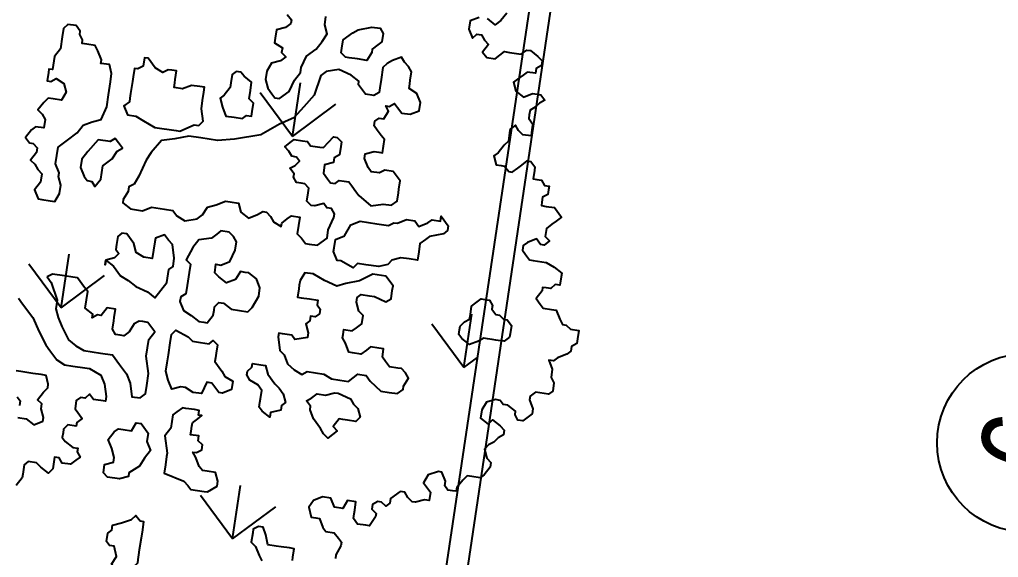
# Model space of a CAD drawing. Header units: millimetres. Extents: x 338 to 506, y 179 to 335.
# Drawn here: x 387.75 to 394.65, y 277.03 to 280.83 of the extents above; entities that cross this region are included whole.
import ezdxf
from ezdxf.enums import TextEntityAlignment as Align

# ---------------------------------------------------------------- set-up
doc = ezdxf.new("R2010")
doc.units = ezdxf.units.MM
doc.linetypes.add('DASHED2', pattern=[0.375, 0.25, -0.125])
for name, color, linetype in [('ANDEN', 251, 'Continuous'), ('ARBOL-TOP', 3, 'Continuous'), ('EJES_DE_COLUMNA', 255, 'DASHED2'), ('MUROS', 32, 'Continuous')]:
    doc.layers.add(name, color=color, linetype=linetype)
doc.styles.add('TECHNIC', font='txt')

# ---------------------------------------------------------------- blocks, each defined once
blk = doc.blocks.new('*X958')
at = {"color": 0}
for p, q in [((95.2602, 111.9594), (95.5296, 112.2288)), ((95.2602, 111.9594), (95.5296, 111.6899)), ((95.2602, 111.9594), (95.6412, 111.9594)), ((93.8233, 110.5225), (94.0927, 110.7919)), ((96.697, 110.5225), (96.9664, 110.7919)), ((93.8233, 110.5225), (94.0927, 110.2531)), ((93.8233, 110.5225), (94.2043, 110.5225)), ((96.697, 110.5225), (96.9664, 110.2531)), ((96.697, 110.5225), (97.078, 110.5225)), ((95.2602, 109.0857), (95.5296, 109.3551)), ((95.2602, 109.0857), (95.3448, 109.0011)), ((95.2602, 109.0857), (95.6412, 109.0857))]:
    blk.add_line(p, q, dxfattribs=at)
blk = doc.blocks.new('ARBOLITO')
at = {"linetype": 'ByBlock'}
for points in [[(463.1876, 69.4789), (463.1793, 69.4644), (463.171, 69.4561), (463.1564, 69.4644)], [(463.1419, 69.4644), (463.1273, 69.4561), (463.1273, 69.4415), (463.1356, 69.427), (463.1419, 69.4353), (463.1502, 69.4353), (463.1564, 69.427), (463.1647, 69.4207), (463.1564, 69.4062), (463.1647, 69.3979), (463.1793, 69.3979), (463.1938, 69.4124), (463.2021, 69.4124), (463.2229, 69.4124), (463.2312, 69.4207), (463.2375, 69.4207), (463.252, 69.4124), (463.2603, 69.4062), (463.2603, 69.3979), (463.252, 69.3917), (463.252, 69.3833), (463.2375, 69.3833), (463.2312, 69.3771), (463.2229, 69.3688), (463.2167, 69.3626), (463.2229, 69.348), (463.2375, 69.3397), (463.252, 69.348), (463.2603, 69.348), (463.2665, 69.348), (463.2749, 69.3397), (463.2665, 69.3335), (463.2603, 69.3252), (463.252, 69.3189), (463.252, 69.3106), (463.252, 69.3044), (463.2603, 69.2961), (463.2603, 69.2898), (463.2603, 69.2815), (463.2603, 69.2753), (463.2458, 69.2753), (463.2375, 69.2815), (463.2312, 69.2898), (463.2229, 69.2815), (463.2229, 69.2753), (463.2229, 69.2607), (463.2167, 69.2524), (463.2084, 69.2379), (463.2021, 69.2317), (463.2084, 69.2171), (463.2167, 69.2171), (463.2229, 69.2171), (463.2312, 69.2088), (463.2375, 69.2088), (463.2458, 69.2171), (463.252, 69.2233), (463.2603, 69.2317), (463.2665, 69.2317), (463.2749, 69.2233), (463.2749, 69.2171), (463.2749, 69.2026), (463.2811, 69.2026), (463.2894, 69.2026), (463.2956, 69.1943), (463.3039, 69.1943), (463.3039, 69.188), (463.3039, 69.1797), (463.2956, 69.1735), (463.2956, 69.1652), (463.2956, 69.1589), (463.3039, 69.1589), (463.3185, 69.1589), (463.333, 69.1444), (463.3247, 69.1361), (463.3185, 69.1298), (463.3102, 69.1215), (463.3102, 69.107), (463.3185, 69.1008), (463.3102, 69.0924), (463.3039, 69.0924), (463.2956, 69.1008), (463.2811, 69.0924), (463.2749, 69.0862), (463.2749, 69.0779), (463.2811, 69.0717), (463.2894, 69.0633), (463.2956, 69.0633), (463.3185, 69.0633), (463.333, 69.0571), (463.3476, 69.0488), (463.3476, 69.0426), (463.3476, 69.028), (463.3393, 69.028), (463.333, 69.0197), (463.3247, 69.0197), (463.3185, 69.0197), (463.3185, 69.0135), (463.3102, 68.9989), (463.3185, 68.9906), (463.3247, 68.9844), (463.3393, 68.9844), (463.3476, 68.9844), (463.3559, 68.9698), (463.3621, 68.9615), (463.3684, 68.9615), (463.3767, 68.9553), (463.3912, 68.9553), (463.3912, 68.9408), (463.3912, 68.9324), (463.3829, 68.9262), (463.3829, 68.9179), (463.3767, 68.9117), (463.3621, 68.9034), (463.3559, 68.8971), (463.3476, 68.8971), (463.3559, 68.8826), (463.3559, 68.868), (463.3621, 68.8597), (463.3621, 68.8452), (463.3559, 68.8389), (463.333, 68.8389), (463.3247, 68.8306), (463.3247, 68.8244), (463.333, 68.8098), (463.333, 68.8015), (463.3185, 68.787), (463.3102, 68.787), (463.3039, 68.7953), (463.3039, 68.8015), (463.2894, 68.8098), (463.2811, 68.8098), (463.2749, 68.8161), (463.2665, 68.8161), (463.252, 68.8098), (463.2458, 68.7953), (463.2458, 68.7808), (463.2603, 68.7724), (463.2665, 68.7808), (463.2811, 68.7724), (463.2894, 68.7662), (463.2894, 68.7579), (463.2811, 68.7517), (463.2749, 68.7434), (463.2665, 68.7371), (463.2603, 68.7288), (463.2665, 68.7143), (463.2749, 68.708), (463.2749, 68.6997), (463.2665, 68.6852), (463.2603, 68.6789), (463.2458, 68.6789), (463.2375, 68.6789), (463.2312, 68.6706), (463.2229, 68.6561), (463.2229, 68.6498), (463.2167, 68.6498), (463.2084, 68.6498), (463.2021, 68.6561), (463.2021, 68.6644), (463.1938, 68.6789), (463.1876, 68.6789), (463.171, 68.6706), (463.1647, 68.6561), (463.1793, 68.6415), (463.1793, 68.627), (463.171, 68.627), (463.1564, 68.6208), (463.1502, 68.6208), (463.1419, 68.627), (463.1356, 68.6353), (463.1273, 68.6353), (463.1128, 68.6208), (463.1128, 68.6124), (463.1065, 68.6062), (463.0982, 68.6124), (463.092, 68.6124), (463.0837, 68.6062), (463.0837, 68.5979), (463.092, 68.5917), (463.092, 68.5854), (463.0837, 68.5688), (463.0775, 68.5688), (463.0629, 68.5688), (463.0546, 68.5771), (463.0546, 68.5854), (463.0546, 68.5917), (463.0546, 68.6062), (463.0401, 68.6062), (463.0338, 68.5917), (463.0193, 68.5917), (463.011, 68.6062), (462.9964, 68.6062), (462.9819, 68.5979), (462.9756, 68.5854), (462.9819, 68.5688), (462.9902, 68.5688), (462.9964, 68.5688), (463.0047, 68.5543), (463.011, 68.548), (463.0255, 68.548), (463.0338, 68.5397), (463.0401, 68.5335), (463.0401, 68.5273), (463.0338, 68.5106), (463.0338, 68.5044)], [(463.1876, 69.4789), (463.1793, 69.4644), (463.171, 69.4561), (463.1564, 69.4644)], [(463.1419, 69.4644), (463.1273, 69.4561), (463.1273, 69.4415), (463.1356, 69.427), (463.1419, 69.4353), (463.1502, 69.4353), (463.1564, 69.427), (463.1647, 69.4207), (463.1564, 69.4062), (463.1647, 69.3979), (463.1793, 69.3979), (463.1938, 69.4124), (463.2021, 69.4124), (463.2229, 69.4124), (463.2312, 69.4207), (463.2375, 69.4207), (463.252, 69.4124), (463.2603, 69.4062), (463.2603, 69.3979), (463.252, 69.3917), (463.252, 69.3833), (463.2375, 69.3833), (463.2312, 69.3771), (463.2229, 69.3688), (463.2167, 69.3626), (463.2229, 69.348), (463.2375, 69.3397), (463.252, 69.348), (463.2603, 69.348), (463.2665, 69.348), (463.2749, 69.3397), (463.2665, 69.3335), (463.2603, 69.3252), (463.252, 69.3189), (463.252, 69.3106), (463.252, 69.3044), (463.2603, 69.2961), (463.2603, 69.2898), (463.2603, 69.2815), (463.2603, 69.2753), (463.2458, 69.2753), (463.2375, 69.2815), (463.2312, 69.2898), (463.2229, 69.2815), (463.2229, 69.2753), (463.2229, 69.2607), (463.2167, 69.2524), (463.2084, 69.2379), (463.2021, 69.2317), (463.2084, 69.2171), (463.2167, 69.2171), (463.2229, 69.2171), (463.2312, 69.2088), (463.2375, 69.2088), (463.2458, 69.2171), (463.252, 69.2233), (463.2603, 69.2317), (463.2665, 69.2317), (463.2749, 69.2233), (463.2749, 69.2171), (463.2749, 69.2026), (463.2811, 69.2026), (463.2894, 69.2026), (463.2956, 69.1943), (463.3039, 69.1943), (463.3039, 69.188), (463.3039, 69.1797), (463.2956, 69.1735), (463.2956, 69.1652), (463.2956, 69.1589), (463.3039, 69.1589), (463.3185, 69.1589), (463.333, 69.1444), (463.3247, 69.1361), (463.3185, 69.1298), (463.3102, 69.1215), (463.3102, 69.107), (463.3185, 69.1008), (463.3102, 69.0924), (463.3039, 69.0924), (463.2956, 69.1008), (463.2811, 69.0924), (463.2749, 69.0862), (463.2749, 69.0779), (463.2811, 69.0717), (463.2894, 69.0633), (463.2956, 69.0633), (463.3185, 69.0633), (463.333, 69.0571), (463.3476, 69.0488), (463.3476, 69.0426), (463.3476, 69.028), (463.3393, 69.028), (463.333, 69.0197), (463.3247, 69.0197), (463.3185, 69.0197), (463.3185, 69.0135), (463.3102, 68.9989), (463.3185, 68.9906), (463.3247, 68.9844), (463.3393, 68.9844), (463.3476, 68.9844), (463.3559, 68.9698), (463.3621, 68.9615), (463.3684, 68.9615), (463.3767, 68.9553), (463.3912, 68.9553), (463.3912, 68.9408), (463.3912, 68.9324), (463.3829, 68.9262), (463.3829, 68.9179), (463.3767, 68.9117), (463.3621, 68.9034), (463.3559, 68.8971), (463.3476, 68.8971), (463.3559, 68.8826), (463.3559, 68.868), (463.3621, 68.8597), (463.3621, 68.8452), (463.3559, 68.8389), (463.333, 68.8389), (463.3247, 68.8306), (463.3247, 68.8244), (463.333, 68.8098), (463.333, 68.8015), (463.3185, 68.787), (463.3102, 68.787), (463.3039, 68.7953), (463.3039, 68.8015), (463.2894, 68.8098), (463.2811, 68.8098), (463.2749, 68.8161), (463.2665, 68.8161), (463.252, 68.8098), (463.2458, 68.7953), (463.2458, 68.7808), (463.2603, 68.7724), (463.2665, 68.7808), (463.2811, 68.7724), (463.2894, 68.7662), (463.2894, 68.7579), (463.2811, 68.7517), (463.2749, 68.7434), (463.2665, 68.7371), (463.2603, 68.7288), (463.2665, 68.7143), (463.2749, 68.708), (463.2749, 68.6997), (463.2665, 68.6852), (463.2603, 68.6789), (463.2458, 68.6789), (463.2375, 68.6789), (463.2312, 68.6706), (463.2229, 68.6561), (463.2229, 68.6498), (463.2167, 68.6498), (463.2084, 68.6498), (463.2021, 68.6561), (463.2021, 68.6644), (463.1938, 68.6789), (463.1876, 68.6789), (463.171, 68.6706), (463.1647, 68.6561), (463.1793, 68.6415), (463.1793, 68.627), (463.171, 68.627), (463.1564, 68.6208), (463.1502, 68.6208), (463.1419, 68.627), (463.1356, 68.6353), (463.1273, 68.6353), (463.1128, 68.6208), (463.1128, 68.6124), (463.1065, 68.6062), (463.0982, 68.6124), (463.092, 68.6124), (463.0837, 68.6062), (463.0837, 68.5979), (463.092, 68.5917), (463.092, 68.5854), (463.0837, 68.5688), (463.0775, 68.5688), (463.0629, 68.5688), (463.0546, 68.5771), (463.0546, 68.5854), (463.0546, 68.5917), (463.0546, 68.6062), (463.0401, 68.6062), (463.0338, 68.5917), (463.0193, 68.5917), (463.011, 68.6062), (462.9964, 68.6062), (462.9819, 68.5979), (462.9756, 68.5854), (462.9819, 68.5688), (462.9902, 68.5688), (462.9964, 68.5688), (463.0047, 68.5543), (463.011, 68.548), (463.0255, 68.548), (463.0338, 68.5397), (463.0401, 68.5335), (463.0401, 68.5273), (463.0338, 68.5106), (463.0338, 68.5044)], [(462.8219, 69.2753), (462.8364, 69.2898), (462.8427, 69.3106), (462.851, 69.3252), (462.851, 69.3335), (462.8572, 69.3543), (462.8717, 69.3688), (462.8801, 69.3833), (462.8863, 69.3979), (462.8801, 69.4124), (462.8801, 69.427)], [(462.8136, 69.4207), (462.8219, 69.4124), (462.8219, 69.4062), (462.8136, 69.3979), (462.799, 69.3917), (462.799, 69.3771), (462.799, 69.3688), (462.8136, 69.3626), (462.8136, 69.3543), (462.8219, 69.348), (462.8136, 69.3397), (462.799, 69.3335), (462.7928, 69.3189), (462.7928, 69.3044), (462.799, 69.2898), (462.8073, 69.2815), (462.8136, 69.2753), (462.8219, 69.2753), (462.8219, 69.2753)], [(462.8219, 69.2753), (462.8364, 69.2898), (462.8427, 69.3106), (462.851, 69.3252), (462.851, 69.3335), (462.8572, 69.3543), (462.8717, 69.3688), (462.8801, 69.3833), (462.8863, 69.3979), (462.8801, 69.4124), (462.8801, 69.427)], [(462.8136, 69.4207), (462.8219, 69.4124), (462.8219, 69.4062), (462.8136, 69.3979), (462.799, 69.3917), (462.799, 69.3771), (462.799, 69.3688), (462.8136, 69.3626), (462.8136, 69.3543), (462.8219, 69.348), (462.8136, 69.3397), (462.799, 69.3335), (462.7928, 69.3189), (462.7928, 69.3044), (462.799, 69.2898), (462.8073, 69.2815), (462.8136, 69.2753), (462.8219, 69.2753)], [(462.9445, 69.3626), (462.9299, 69.3626), (462.9237, 69.3626), (462.9154, 69.3688), (462.9154, 69.3771), (462.9154, 69.3917), (462.9299, 69.4062), (462.9382, 69.4124), (462.9611, 69.4207), (462.9756, 69.4207), (462.9819, 69.4124), (462.9819, 69.3979), (462.9756, 69.3917), (462.9673, 69.3833), (462.9673, 69.3771), (462.9611, 69.3626), (462.9445, 69.3626), (462.9445, 69.3626)], [(462.9445, 69.3626), (462.9299, 69.3626), (462.9237, 69.3626), (462.9154, 69.3688), (462.9154, 69.3771), (462.9154, 69.3917), (462.9299, 69.4062), (462.9382, 69.4124), (462.9611, 69.4207), (462.9756, 69.4207), (462.9819, 69.4124), (462.9819, 69.3979), (462.9756, 69.3917), (462.9673, 69.3833), (462.9673, 69.3771), (462.9611, 69.3626), (462.9445, 69.3626)], [(462.5808, 69.0571), (462.5954, 69.0488), (462.6162, 69.0488), (462.6307, 69.0571), (462.6536, 69.0571), (462.6681, 69.0571), (462.6764, 69.0488), (462.691, 69.0426), (462.7117, 69.0488), (462.7201, 69.0571), (462.7263, 69.0717), (462.7408, 69.0779), (462.7554, 69.0862), (462.7637, 69.0862), (462.7782, 69.0862), (462.7845, 69.0717), (462.799, 69.0633), (462.8136, 69.0717), (462.8219, 69.0779), (462.8281, 69.0779), (462.8364, 69.0717), (462.8427, 69.0633), (462.8572, 69.0571), (462.8572, 69.0633), (462.8655, 69.0717), (462.8717, 69.0779), (462.8863, 69.0779), (462.8863, 69.0633), (462.8863, 69.0488), (462.8946, 69.0426), (462.9029, 69.0343), (462.9091, 69.0343), (462.9237, 69.0343), (462.9382, 69.0488), (462.9382, 69.0633), (462.9445, 69.0862), (462.9445, 69.0924), (462.9382, 69.1008), (462.9299, 69.1008), (462.9237, 69.107), (462.9091, 69.1008), (462.9029, 69.1008), (462.8946, 69.107), (462.8946, 69.1215), (462.8946, 69.1298), (462.8863, 69.1361), (462.8801, 69.1361), (462.8717, 69.1361), (462.8655, 69.1444), (462.8655, 69.1506), (462.8572, 69.1589), (462.8655, 69.1652), (462.8717, 69.1735), (462.8655, 69.1797), (462.8572, 69.1797), (462.851, 69.188), (462.8427, 69.1943), (462.851, 69.2026), (462.8572, 69.2088), (462.8717, 69.2088), (462.8801, 69.2088), (462.8863, 69.2026), (462.9029, 69.2026), (462.9091, 69.2026), (462.9237, 69.2233), (462.9299, 69.2233), (462.9382, 69.2171), (462.9382, 69.2088), (462.9382, 69.1943), (462.9299, 69.188), (462.9299, 69.1797), (462.9154, 69.1735), (462.9154, 69.1589), (462.9237, 69.1506), (462.9299, 69.1444), (462.9382, 69.1444), (462.9445, 69.1506), (462.9528, 69.1506), (462.9611, 69.1506), (462.9673, 69.1444), (462.9756, 69.1361), (462.9819, 69.1298), (463.0047, 69.1153), (463.0255, 69.1215), (463.0401, 69.1215), (463.0484, 69.1298), (463.0484, 69.1444), (463.0484, 69.1506), (463.0484, 69.1652), (463.0401, 69.1735), (463.0338, 69.1797), (463.0193, 69.1797), (463.011, 69.1735), (462.9964, 69.1735), (462.9902, 69.1797), (462.9819, 69.1943), (462.9819, 69.2026), (462.9964, 69.2088), (463.0047, 69.2088), (463.011, 69.2088), (463.011, 69.2317), (463.0047, 69.2379), (462.9964, 69.2462), (462.9902, 69.2524), (462.9902, 69.2607), (462.9964, 69.267), (463.0047, 69.267), (463.011, 69.2815), (463.0047, 69.2898), (463.011, 69.2898), (463.0193, 69.2961), (463.0255, 69.2898), (463.0338, 69.2815), (463.0484, 69.2815), (463.0629, 69.2898), (463.0629, 69.3044), (463.0546, 69.3189), (463.0401, 69.3252), (463.0401, 69.3335), (463.0401, 69.3397), (463.0401, 69.3543), (463.0338, 69.3626), (463.0255, 69.3688), (463.0193, 69.3771), (463.0047, 69.3688), (462.9964, 69.3626), (462.9902, 69.3543), (462.9902, 69.3335), (462.9902, 69.3189), (462.9902, 69.3106), (462.9819, 69.3044), (462.9673, 69.3044), (462.9611, 69.3106), (462.9528, 69.3189), (462.9528, 69.3252), (462.9382, 69.3335), (462.9154, 69.3397), (462.8946, 69.3335), (462.8863, 69.3252), (462.8801, 69.2898), (462.8655, 69.267), (462.851, 69.2462), (462.8281, 69.2317), (462.799, 69.2088), (462.7554, 69.1943), (462.7263, 69.188), (462.6972, 69.188), (462.6764, 69.188), (462.6536, 69.1797), (462.6307, 69.1735), (462.6162, 69.1506), (462.6099, 69.1361), (462.6016, 69.107), (462.5954, 69.0924), (462.5871, 69.0862), (462.5871, 69.0779), (462.5808, 69.0633), (462.5808, 69.0571), (462.5808, 69.0571)], [(462.5808, 69.0571), (462.5954, 69.0488), (462.6162, 69.0488), (462.6307, 69.0571), (462.6536, 69.0571), (462.6681, 69.0571), (462.6764, 69.0488), (462.691, 69.0426), (462.7117, 69.0488), (462.7201, 69.0571), (462.7263, 69.0717), (462.7408, 69.0779), (462.7554, 69.0862), (462.7637, 69.0862), (462.7782, 69.0862), (462.7845, 69.0717), (462.799, 69.0633), (462.8136, 69.0717), (462.8219, 69.0779), (462.8281, 69.0779), (462.8364, 69.0717), (462.8427, 69.0633), (462.8572, 69.0571), (462.8572, 69.0633), (462.8655, 69.0717), (462.8717, 69.0779), (462.8863, 69.0779), (462.8863, 69.0633), (462.8863, 69.0488), (462.8946, 69.0426), (462.9029, 69.0343), (462.9091, 69.0343), (462.9237, 69.0343), (462.9382, 69.0488), (462.9382, 69.0633), (462.9445, 69.0862), (462.9445, 69.0924), (462.9382, 69.1008), (462.9299, 69.1008), (462.9237, 69.107), (462.9091, 69.1008), (462.9029, 69.1008), (462.8946, 69.107), (462.8946, 69.1215), (462.8946, 69.1298), (462.8863, 69.1361), (462.8801, 69.1361), (462.8717, 69.1361), (462.8655, 69.1444), (462.8655, 69.1506), (462.8572, 69.1589), (462.8655, 69.1652), (462.8717, 69.1735), (462.8655, 69.1797), (462.8572, 69.1797), (462.851, 69.188), (462.8427, 69.1943), (462.851, 69.2026), (462.8572, 69.2088), (462.8717, 69.2088), (462.8801, 69.2088), (462.8863, 69.2026), (462.9029, 69.2026), (462.9091, 69.2026), (462.9237, 69.2233), (462.9299, 69.2233), (462.9382, 69.2171), (462.9382, 69.2088), (462.9382, 69.1943), (462.9299, 69.188), (462.9299, 69.1797), (462.9154, 69.1735), (462.9154, 69.1589), (462.9237, 69.1506), (462.9299, 69.1444), (462.9382, 69.1444), (462.9445, 69.1506), (462.9528, 69.1506), (462.9611, 69.1506), (462.9673, 69.1444), (462.9756, 69.1361), (462.9819, 69.1298), (463.0047, 69.1153), (463.0255, 69.1215), (463.0401, 69.1215), (463.0484, 69.1298), (463.0484, 69.1444), (463.0484, 69.1506), (463.0484, 69.1652), (463.0401, 69.1735), (463.0338, 69.1797), (463.0193, 69.1797), (463.011, 69.1735), (462.9964, 69.1735), (462.9902, 69.1797), (462.9819, 69.1943), (462.9819, 69.2026), (462.9964, 69.2088), (463.0047, 69.2088), (463.011, 69.2088), (463.011, 69.2317), (463.0047, 69.2379), (462.9964, 69.2462), (462.9902, 69.2524), (462.9902, 69.2607), (462.9964, 69.267), (463.0047, 69.267), (463.011, 69.2815), (463.0047, 69.2898), (463.011, 69.2898), (463.0193, 69.2961), (463.0255, 69.2898), (463.0338, 69.2815), (463.0484, 69.2815), (463.0629, 69.2898), (463.0629, 69.3044), (463.0546, 69.3189), (463.0401, 69.3252), (463.0401, 69.3335), (463.0401, 69.3397), (463.0401, 69.3543), (463.0338, 69.3626), (463.0255, 69.3688), (463.0193, 69.3771), (463.0047, 69.3688), (462.9964, 69.3626), (462.9902, 69.3543), (462.9902, 69.3335), (462.9902, 69.3189), (462.9902, 69.3106), (462.9819, 69.3044), (462.9673, 69.3044), (462.9611, 69.3106), (462.9528, 69.3189), (462.9528, 69.3252), (462.9382, 69.3335), (462.9154, 69.3397), (462.8946, 69.3335), (462.8863, 69.3252), (462.8801, 69.2898), (462.8655, 69.267), (462.851, 69.2462), (462.8281, 69.2317), (462.799, 69.2088), (462.7554, 69.1943), (462.7263, 69.188), (462.6972, 69.188), (462.6764, 69.188), (462.6536, 69.1797), (462.6307, 69.1735), (462.6162, 69.1506), (462.6099, 69.1361), (462.6016, 69.107), (462.5954, 69.0924), (462.5871, 69.0862), (462.5871, 69.0779), (462.5808, 69.0633), (462.5808, 69.0571)], [(462.4645, 69.0924), (462.4562, 69.107), (462.4562, 69.1215), (462.4562, 69.1361), (462.4707, 69.1506), (462.4853, 69.1652), (462.4936, 69.1797), (462.5081, 69.188), (462.5227, 69.1943), (462.5289, 69.2171), (462.5289, 69.2379), (462.5289, 69.2607), (462.5289, 69.2753), (462.5227, 69.2898), (462.5081, 69.2898), (462.5081, 69.2961), (462.4998, 69.3106), (462.4936, 69.3189), (462.479, 69.3189), (462.4707, 69.3189), (462.4707, 69.3252), (462.4645, 69.3335), (462.4645, 69.3397), (462.4562, 69.348), (462.4416, 69.348), (462.4354, 69.3397), (462.4354, 69.3252), (462.4354, 69.3044), (462.4271, 69.2898), (462.4271, 69.267), (462.4208, 69.267), (462.4208, 69.2607), (462.4208, 69.2462), (462.4271, 69.2462), (462.4354, 69.2524), (462.4499, 69.2462), (462.4562, 69.2317), (462.4499, 69.2171), (462.4354, 69.2171), (462.4271, 69.2171), (462.4208, 69.2088), (462.4125, 69.1943), (462.4208, 69.188), (462.4271, 69.1797), (462.4271, 69.1652), (462.4125, 69.1652), (462.4063, 69.1589), (462.398, 69.1444), (462.4063, 69.1361), (462.4125, 69.1361), (462.4208, 69.1298), (462.4208, 69.1215), (462.4125, 69.107), (462.4208, 69.1008), (462.4271, 69.0924), (462.4354, 69.0862), (462.4354, 69.0717), (462.4271, 69.0571), (462.4354, 69.0426), (462.4416, 69.0426), (462.4562, 69.0426), (462.4645, 69.0426), (462.4707, 69.0571), (462.4707, 69.0717), (462.4645, 69.0862), (462.4645, 69.0924), (462.4645, 69.0924)], [(462.4645, 69.0924), (462.4562, 69.107), (462.4562, 69.1215), (462.4562, 69.1361), (462.4707, 69.1506), (462.4853, 69.1652), (462.4936, 69.1797), (462.5081, 69.188), (462.5227, 69.1943), (462.5289, 69.2171), (462.5289, 69.2379), (462.5289, 69.2607), (462.5289, 69.2753), (462.5227, 69.2898), (462.5081, 69.2898), (462.5081, 69.2961), (462.4998, 69.3106), (462.4936, 69.3189), (462.479, 69.3189), (462.4707, 69.3189), (462.4707, 69.3252), (462.4645, 69.3335), (462.4645, 69.3397), (462.4562, 69.348), (462.4416, 69.348), (462.4354, 69.3397), (462.4354, 69.3252), (462.4354, 69.3044), (462.4271, 69.2898), (462.4271, 69.267), (462.4208, 69.267), (462.4208, 69.2607), (462.4208, 69.2462), (462.4271, 69.2462), (462.4354, 69.2524), (462.4499, 69.2462), (462.4562, 69.2317), (462.4499, 69.2171), (462.4354, 69.2171), (462.4271, 69.2171), (462.4208, 69.2088), (462.4125, 69.1943), (462.4208, 69.188), (462.4271, 69.1797), (462.4271, 69.1652), (462.4125, 69.1652), (462.4063, 69.1589), (462.398, 69.1444), (462.4063, 69.1361), (462.4125, 69.1361), (462.4208, 69.1298), (462.4208, 69.1215), (462.4125, 69.107), (462.4208, 69.1008), (462.4271, 69.0924), (462.4354, 69.0862), (462.4354, 69.0717), (462.4271, 69.0571), (462.4354, 69.0426), (462.4416, 69.0426), (462.4562, 69.0426), (462.4645, 69.0426), (462.4707, 69.0571), (462.4707, 69.0717), (462.4645, 69.0862), (462.4645, 69.0924)], [(462.6972, 69.2171), (462.691, 69.2379), (462.691, 69.2524), (462.691, 69.267), (462.691, 69.2753), (462.6827, 69.2753), (462.6681, 69.2753), (462.6536, 69.267), (462.639, 69.267), (462.639, 69.2753), (462.639, 69.2815), (462.639, 69.2961), (462.6307, 69.2961), (462.6245, 69.2961), (462.6162, 69.2898), (462.6016, 69.2961), (462.5871, 69.3106), (462.5808, 69.3106), (462.5808, 69.2961), (462.5725, 69.2898), (462.5663, 69.2898), (462.5663, 69.2753), (462.5663, 69.267), (462.5663, 69.2462), (462.5663, 69.2379), (462.5663, 69.2317), (462.558, 69.2233), (462.5663, 69.2088), (462.5808, 69.2088), (462.5954, 69.2026), (462.6162, 69.1943), (462.6536, 69.1943), (462.6598, 69.1943), (462.6827, 69.2088), (462.691, 69.2088), (462.6972, 69.2171), (462.6972, 69.2171)], [(462.6972, 69.2171), (462.691, 69.2379), (462.691, 69.2524), (462.691, 69.267), (462.691, 69.2753), (462.6827, 69.2753), (462.6681, 69.2753), (462.6536, 69.267), (462.639, 69.267), (462.639, 69.2753), (462.639, 69.2815), (462.639, 69.2961), (462.6307, 69.2961), (462.6245, 69.2961), (462.6162, 69.2898), (462.6016, 69.2961), (462.5871, 69.3106), (462.5808, 69.3106), (462.5808, 69.2961), (462.5725, 69.2898), (462.5663, 69.2898), (462.5663, 69.2753), (462.5663, 69.267), (462.5663, 69.2462), (462.5663, 69.2379), (462.5663, 69.2317), (462.558, 69.2233), (462.5663, 69.2088), (462.5808, 69.2088), (462.5954, 69.2026), (462.6162, 69.1943), (462.6536, 69.1943), (462.6598, 69.1943), (462.6827, 69.2088), (462.691, 69.2088), (462.6972, 69.2171)], [(462.7782, 69.2462), (462.7782, 69.2607), (462.7699, 69.267), (462.7699, 69.2815), (462.7699, 69.2961), (462.7554, 69.3044), (462.7491, 69.3106), (462.7408, 69.3106), (462.7346, 69.3044), (462.7346, 69.2898), (462.7346, 69.2815), (462.7263, 69.267), (462.7201, 69.2607), (462.7263, 69.2462), (462.7346, 69.2317), (462.7491, 69.2317), (462.7637, 69.2317), (462.7699, 69.2379), (462.7782, 69.2379), (462.7782, 69.2462), (462.7782, 69.2462)], [(462.7782, 69.2462), (462.7782, 69.2607), (462.7699, 69.267), (462.7699, 69.2815), (462.7699, 69.2961), (462.7554, 69.3044), (462.7491, 69.3106), (462.7408, 69.3106), (462.7346, 69.3044), (462.7346, 69.2898), (462.7346, 69.2815), (462.7263, 69.267), (462.7201, 69.2607), (462.7263, 69.2462), (462.7346, 69.2317), (462.7491, 69.2317), (462.7637, 69.2317), (462.7699, 69.2379), (462.7782, 69.2379), (462.7782, 69.2462)], [(462.5289, 69.0779), (462.5372, 69.0924), (462.5372, 69.1153), (462.5517, 69.1298), (462.558, 69.1444), (462.5663, 69.1506), (462.558, 69.1589), (462.5517, 69.1652), (462.5434, 69.1589), (462.5227, 69.1589), (462.5081, 69.1361), (462.4998, 69.1215), (462.4998, 69.107), (462.5081, 69.0924), (462.5143, 69.0862), (462.5227, 69.0862), (462.5289, 69.0779), (462.5289, 69.0779)], [(462.5289, 69.0779), (462.5372, 69.0924), (462.5372, 69.1153), (462.5517, 69.1298), (462.558, 69.1444), (462.5663, 69.1506), (462.558, 69.1589), (462.5517, 69.1652), (462.5434, 69.1589), (462.5227, 69.1589), (462.5081, 69.1361), (462.4998, 69.1215), (462.4998, 69.107), (462.5081, 69.0924), (462.5143, 69.0862), (462.5227, 69.0862), (462.5289, 69.0779)], [(462.9611, 69.0135), (462.9528, 69.028), (462.9528, 69.0343), (462.9528, 69.0488), (462.9673, 69.0571), (462.9756, 69.0779), (462.9902, 69.0862), (463.0047, 69.0862), (463.0193, 69.0862), (463.0401, 69.0862), (463.0484, 69.0924), (463.0546, 69.0924), (463.0691, 69.1008), (463.0837, 69.1008), (463.092, 69.0924), (463.1065, 69.1008), (463.1128, 69.107), (463.1273, 69.107), (463.1273, 69.1153), (463.1419, 69.1008), (463.1419, 69.0924), (463.1356, 69.0862), (463.1128, 69.0779), (463.1065, 69.0717), (463.0982, 69.0633), (463.0982, 69.0488), (463.0982, 69.0343), (463.0837, 69.0343), (463.0691, 69.0343), (463.0546, 69.028), (463.0484, 69.0197), (463.0338, 69.0135), (463.011, 69.0135), (462.9964, 69.0135), (462.9902, 69.0052), (462.9673, 69.0135), (462.9611, 69.0135), (462.9611, 69.0135)], [(462.9611, 69.0135), (462.9528, 69.028), (462.9528, 69.0343), (462.9528, 69.0488), (462.9673, 69.0571), (462.9756, 69.0779), (462.9902, 69.0862), (463.0047, 69.0862), (463.0193, 69.0862), (463.0401, 69.0862), (463.0484, 69.0924), (463.0546, 69.0924), (463.0691, 69.1008), (463.0837, 69.1008), (463.092, 69.0924), (463.1065, 69.1008), (463.1128, 69.107), (463.1273, 69.107), (463.1273, 69.1153), (463.1419, 69.1008), (463.1419, 69.0924), (463.1356, 69.0862), (463.1128, 69.0779), (463.1065, 69.0717), (463.0982, 69.0633), (463.0982, 69.0488), (463.0982, 69.0343), (463.0837, 69.0343), (463.0691, 69.0343), (463.0546, 69.028), (463.0484, 69.0197), (463.0338, 69.0135), (463.011, 69.0135), (462.9964, 69.0135), (462.9902, 69.0052), (462.9673, 69.0135), (462.9611, 69.0135)], [(462.7034, 68.9034), (462.7117, 68.8888), (462.7263, 68.8826), (462.7408, 68.8743), (462.7491, 68.8743), (462.7554, 68.8743), (462.7637, 68.8888), (462.7637, 68.8971), (462.7637, 68.9034), (462.7699, 68.9117), (462.7782, 68.9117), (462.7928, 68.9034), (462.8073, 68.9034), (462.8219, 68.9034), (462.8281, 68.9117), (462.8364, 68.9324), (462.8364, 68.947), (462.8281, 68.9615), (462.8136, 68.9698), (462.8073, 68.9698), (462.799, 68.9698), (462.7928, 68.9553), (462.7782, 68.947), (462.7637, 68.9553), (462.7554, 68.9615), (462.7554, 68.9761), (462.7637, 68.9761), (462.7782, 68.9844), (462.7845, 69.0052), (462.7845, 69.0197), (462.7782, 69.028), (462.7699, 69.0343), (462.7554, 69.0343), (462.7491, 69.028), (462.7408, 69.0197), (462.7201, 69.0135), (462.7117, 68.9989), (462.7034, 68.9761), (462.7117, 68.9698), (462.7117, 68.9553), (462.7117, 68.9324), (462.7117, 68.9179), (462.7034, 68.9117), (462.7034, 68.9034), (462.7034, 68.9034)], [(462.7034, 68.9034), (462.7117, 68.8888), (462.7263, 68.8826), (462.7408, 68.8743), (462.7491, 68.8743), (462.7554, 68.8743), (462.7637, 68.8888), (462.7637, 68.8971), (462.7637, 68.9034), (462.7699, 68.9117), (462.7782, 68.9117), (462.7928, 68.9034), (462.8073, 68.9034), (462.8219, 68.9034), (462.8281, 68.9117), (462.8364, 68.9324), (462.8364, 68.947), (462.8281, 68.9615), (462.8136, 68.9698), (462.8073, 68.9698), (462.799, 68.9698), (462.7928, 68.9553), (462.7782, 68.947), (462.7637, 68.9553), (462.7554, 68.9615), (462.7554, 68.9761), (462.7637, 68.9761), (462.7782, 68.9844), (462.7845, 69.0052), (462.7845, 69.0197), (462.7782, 69.028), (462.7699, 69.0343), (462.7554, 69.0343), (462.7491, 69.028), (462.7408, 69.0197), (462.7201, 69.0135), (462.7117, 68.9989), (462.7034, 68.9761), (462.7117, 68.9698), (462.7117, 68.9553), (462.7117, 68.9324), (462.7117, 68.9179), (462.7034, 68.9117), (462.7034, 68.9034)], [(462.5663, 68.9553), (462.5808, 68.947), (462.5954, 68.9324), (462.6099, 68.9262), (462.6245, 68.9179), (462.6453, 68.9117), (462.6598, 68.9034), (462.6681, 68.9179), (462.6764, 68.9324), (462.6764, 68.9553), (462.6827, 68.9615), (462.6827, 68.9761), (462.6764, 68.9989), (462.6681, 69.0052), (462.6598, 69.0135), (462.6453, 69.0052), (462.6453, 68.9989), (462.6453, 68.9844), (462.6453, 68.9698), (462.6307, 68.9698), (462.6162, 68.9761), (462.6099, 68.9906), (462.5954, 69.0052), (462.5871, 69.0052), (462.5808, 68.9989), (462.5808, 68.9844), (462.5808, 68.9761), (462.5871, 68.9698), (462.5808, 68.9615), (462.5663, 68.9553), (462.5663, 68.947), (462.5663, 68.9553), (462.5663, 68.9553)], [(462.5663, 68.9553), (462.5808, 68.947), (462.5954, 68.9324), (462.6099, 68.9262), (462.6245, 68.9179), (462.6453, 68.9117), (462.6598, 68.9034), (462.6681, 68.9179), (462.6764, 68.9324), (462.6764, 68.9553), (462.6827, 68.9615), (462.6827, 68.9761), (462.6764, 68.9989), (462.6681, 69.0052), (462.6598, 69.0135), (462.6453, 69.0052), (462.6453, 68.9989), (462.6453, 68.9844), (462.6453, 68.9698), (462.6307, 68.9698), (462.6162, 68.9761), (462.6099, 68.9906), (462.5954, 69.0052), (462.5871, 69.0052), (462.5808, 68.9989), (462.5808, 68.9844), (462.5808, 68.9761), (462.5871, 68.9698), (462.5808, 68.9615), (462.5663, 68.9553), (462.5663, 68.947), (462.5663, 68.9553)], [(462.9091, 68.868), (462.9029, 68.8743), (462.8863, 68.8743), (462.8801, 68.8743), (462.8801, 68.868), (462.8863, 68.8452), (462.8946, 68.8389), (462.9029, 68.8244), (462.9154, 68.8161), (462.9299, 68.8098), (462.9382, 68.8161), (462.9528, 68.8161), (462.9673, 68.8161), (462.9819, 68.8098), (462.9964, 68.8098), (463.011, 68.8098), (463.0255, 68.8244), (463.0401, 68.8244), (463.0484, 68.8161), (463.0691, 68.8015), (463.0837, 68.8015), (463.0982, 68.8015), (463.1065, 68.8098), (463.1065, 68.8161), (463.1128, 68.8306), (463.1065, 68.8389), (463.0982, 68.8452), (463.092, 68.8452), (463.0775, 68.8452), (463.0691, 68.8535), (463.0629, 68.8597), (463.0629, 68.8743), (463.0546, 68.8743), (463.0401, 68.8743), (463.0338, 68.868), (463.0255, 68.8597), (463.011, 68.8597), (463.0047, 68.8597), (462.9964, 68.8743), (462.9902, 68.8826), (462.9902, 68.8888), (462.9902, 68.8971), (463.0047, 68.8971), (463.011, 68.9034), (463.0193, 68.9117), (463.0193, 68.9262), (463.011, 68.9324), (463.0047, 68.947), (463.0047, 68.9553), (463.011, 68.9615), (463.0255, 68.9615), (463.0338, 68.9615), (463.0546, 68.9553), (463.0629, 68.9615), (463.0629, 68.9761), (463.0629, 68.9844), (463.0484, 68.9989), (463.0255, 68.9989), (463.0047, 68.9844), (462.9819, 68.9761), (462.9673, 68.9698), (462.9445, 68.9761), (462.9237, 68.9844), (462.9091, 68.9844), (462.9029, 68.9698), (462.9029, 68.9615), (462.9029, 68.9553), (462.9029, 68.9408), (462.9091, 68.9408), (462.9237, 68.9408), (462.9382, 68.9408), (462.9382, 68.9324), (462.9445, 68.9262), (462.9445, 68.9179), (462.9382, 68.9117), (462.9299, 68.9117), (462.9299, 68.9034), (462.9237, 68.8971), (462.9299, 68.8826), (462.9299, 68.8743), (462.9091, 68.868), (462.9091, 68.868)], [(462.9091, 68.868), (462.9029, 68.8743), (462.8863, 68.8743), (462.8801, 68.8743), (462.8801, 68.868), (462.8863, 68.8452), (462.8946, 68.8389), (462.9029, 68.8244), (462.9154, 68.8161), (462.9299, 68.8098), (462.9382, 68.8161), (462.9528, 68.8161), (462.9673, 68.8161), (462.9819, 68.8098), (462.9964, 68.8098), (463.011, 68.8098), (463.0255, 68.8244), (463.0401, 68.8244), (463.0484, 68.8161), (463.0691, 68.8015), (463.0837, 68.8015), (463.0982, 68.8015), (463.1065, 68.8098), (463.1065, 68.8161), (463.1128, 68.8306), (463.1065, 68.8389), (463.0982, 68.8452), (463.092, 68.8452), (463.0775, 68.8452), (463.0691, 68.8535), (463.0629, 68.8597), (463.0629, 68.8743), (463.0546, 68.8743), (463.0401, 68.8743), (463.0338, 68.868), (463.0255, 68.8597), (463.011, 68.8597), (463.0047, 68.8597), (462.9964, 68.8743), (462.9902, 68.8826), (462.9902, 68.8888), (462.9902, 68.8971), (463.0047, 68.8971), (463.011, 68.9034), (463.0193, 68.9117), (463.0193, 68.9262), (463.011, 68.9324), (463.0047, 68.947), (463.0047, 68.9553), (463.011, 68.9615), (463.0255, 68.9615), (463.0338, 68.9615), (463.0546, 68.9553), (463.0629, 68.9615), (463.0629, 68.9761), (463.0629, 68.9844), (463.0484, 68.9989), (463.0255, 68.9989), (463.0047, 68.9844), (462.9819, 68.9761), (462.9673, 68.9698), (462.9445, 68.9761), (462.9237, 68.9844), (462.9091, 68.9844), (462.9029, 68.9698), (462.9029, 68.9615), (462.9029, 68.9553), (462.9029, 68.9408), (462.9091, 68.9408), (462.9237, 68.9408), (462.9382, 68.9408), (462.9382, 68.9324), (462.9445, 68.9262), (462.9445, 68.9179), (462.9382, 68.9117), (462.9299, 68.9117), (462.9299, 68.9034), (462.9237, 68.8971), (462.9299, 68.8826), (462.9299, 68.8743), (462.9091, 68.868)], [(463.2375, 68.9179), (463.2312, 68.9179), (463.2229, 68.9117), (463.2084, 68.9034), (463.1938, 68.9117), (463.1876, 68.9179), (463.1876, 68.9262), (463.1876, 68.9324), (463.1938, 68.9408), (463.2021, 68.947), (463.2021, 68.9553), (463.2021, 68.9698), (463.2084, 68.9761), (463.2167, 68.9844), (463.2229, 68.9844), (463.2312, 68.9844), (463.2375, 68.9761), (463.2375, 68.9698), (463.2458, 68.9615), (463.252, 68.9615), (463.2603, 68.9553), (463.2665, 68.9553), (463.2749, 68.947), (463.2749, 68.9324), (463.2749, 68.9262), (463.2665, 68.9179), (463.2603, 68.9179), (463.252, 68.9179), (463.2458, 68.9179), (463.2375, 68.9179), (463.2375, 68.9179)], [(463.2375, 68.9179), (463.2312, 68.9179), (463.2229, 68.9117), (463.2084, 68.9034), (463.1938, 68.9117), (463.1876, 68.9179), (463.1876, 68.9262), (463.1876, 68.9324), (463.1938, 68.9408), (463.2021, 68.947), (463.2021, 68.9553), (463.2021, 68.9698), (463.2084, 68.9761), (463.2167, 68.9844), (463.2229, 68.9844), (463.2312, 68.9844), (463.2375, 68.9761), (463.2375, 68.9698), (463.2458, 68.9615), (463.252, 68.9615), (463.2603, 68.9553), (463.2665, 68.9553), (463.2749, 68.947), (463.2749, 68.9324), (463.2749, 68.9262), (463.2665, 68.9179), (463.2603, 68.9179), (463.252, 68.9179), (463.2458, 68.9179), (463.2375, 68.9179)], [(462.4707, 68.9117), (462.479, 68.9034), (462.4936, 68.8743), (462.4936, 68.8597), (462.4998, 68.8452), (462.5081, 68.8306), (462.5227, 68.8098), (462.5372, 68.8015), (462.5517, 68.7953), (462.5808, 68.7953), (462.6016, 68.7953), (462.6162, 68.7808), (462.6307, 68.7662), (462.639, 68.7517), (462.6453, 68.7288), (462.6598, 68.7288), (462.6681, 68.7371), (462.6681, 68.7517), (462.6681, 68.7724), (462.6598, 68.8015), (462.6598, 68.8161), (462.6598, 68.8306), (462.6681, 68.8452), (462.6598, 68.8535), (462.6536, 68.8597), (462.6453, 68.8597), (462.639, 68.8597), (462.6307, 68.8535), (462.6245, 68.8389), (462.6162, 68.8306), (462.6099, 68.8306), (462.6016, 68.8306), (462.5954, 68.8389), (462.5954, 68.8535), (462.5954, 68.8597), (462.5954, 68.8743), (462.5808, 68.8743), (462.5725, 68.8597), (462.5663, 68.8597), (462.558, 68.8535), (462.558, 68.8597), (462.5434, 68.868), (462.5434, 68.8826), (462.5434, 68.8971), (462.5372, 68.9034), (462.5227, 68.9179), (462.5143, 68.9179), (462.4998, 68.9179), (462.479, 68.9179), (462.4707, 68.9117), (462.4707, 68.9117)], [(462.4707, 68.9117), (462.479, 68.9034), (462.4936, 68.8743), (462.4936, 68.8597), (462.4998, 68.8452), (462.5081, 68.8306), (462.5227, 68.8098), (462.5372, 68.8015), (462.5517, 68.7953), (462.5808, 68.7953), (462.6016, 68.7953), (462.6162, 68.7808), (462.6307, 68.7662), (462.639, 68.7517), (462.6453, 68.7288), (462.6598, 68.7288), (462.6681, 68.7371), (462.6681, 68.7517), (462.6681, 68.7724), (462.6598, 68.8015), (462.6598, 68.8161), (462.6598, 68.8306), (462.6681, 68.8452), (462.6598, 68.8535), (462.6536, 68.8597), (462.6453, 68.8597), (462.639, 68.8597), (462.6307, 68.8535), (462.6245, 68.8389), (462.6162, 68.8306), (462.6099, 68.8306), (462.6016, 68.8306), (462.5954, 68.8389), (462.5954, 68.8535), (462.5954, 68.8597), (462.5954, 68.8743), (462.5808, 68.8743), (462.5725, 68.8597), (462.5663, 68.8597), (462.558, 68.8535), (462.558, 68.8597), (462.5434, 68.868), (462.5434, 68.8826), (462.5434, 68.8971), (462.5372, 68.9034), (462.5227, 68.9179), (462.5143, 68.9179), (462.4998, 68.9179), (462.479, 68.9179), (462.4707, 68.9117)], [(462.4499, 68.6997), (462.4562, 68.6935), (462.4562, 68.6852)], [(462.4562, 68.6644), (462.4707, 68.6644), (462.4853, 68.6561), (462.4998, 68.6644), (462.4998, 68.6706), (462.4936, 68.6852), (462.4936, 68.6935), (462.4853, 68.6997), (462.4936, 68.7143), (462.4998, 68.7226), (462.4998, 68.7288), (462.4936, 68.7434), (462.4853, 68.7434), (462.4707, 68.7434), (462.4499, 68.7434), (462.4416, 68.7434)], [(462.4271, 68.868), (462.4354, 68.8597), (462.4562, 68.8389), (462.4707, 68.8161), (462.4853, 68.7953), (462.4936, 68.787), (462.5081, 68.7724), (462.5227, 68.7662), (462.5372, 68.7662), (462.558, 68.7662), (462.5663, 68.7662), (462.5871, 68.7579), (462.5954, 68.7434), (462.6016, 68.7226), (462.6016, 68.7143), (462.5808, 68.7143), (462.5725, 68.7226), (462.5663, 68.7143), (462.558, 68.7143), (462.5517, 68.708), (462.5517, 68.6935), (462.5663, 68.6789), (462.558, 68.6706), (462.558, 68.6644), (462.5434, 68.6644), (462.5372, 68.6561), (462.5372, 68.6498), (462.5372, 68.6415), (462.5434, 68.6353), (462.558, 68.627), (462.5663, 68.627), (462.5663, 68.6208), (462.5725, 68.6124), (462.5663, 68.6062), (462.558, 68.5979), (462.5434, 68.5979), (462.5372, 68.6062), (462.5289, 68.6062), (462.5289, 68.5854), (462.5227, 68.5771), (462.5081, 68.5854), (462.4998, 68.5917), (462.4853, 68.5917), (462.479, 68.5854), (462.479, 68.5688), (462.479, 68.5626), (462.4707, 68.548)], [(462.4499, 68.6997), (462.4562, 68.6935), (462.4562, 68.6852)], [(462.4562, 68.6644), (462.4707, 68.6644), (462.4853, 68.6561), (462.4998, 68.6644), (462.4998, 68.6706), (462.4936, 68.6852), (462.4936, 68.6935), (462.4853, 68.6997), (462.4936, 68.7143), (462.4998, 68.7226), (462.4998, 68.7288), (462.4936, 68.7434), (462.4853, 68.7434), (462.4707, 68.7434), (462.4499, 68.7434), (462.4416, 68.7434)], [(462.4271, 68.868), (462.4354, 68.8597), (462.4562, 68.8389), (462.4707, 68.8161), (462.4853, 68.7953), (462.4936, 68.787), (462.5081, 68.7724), (462.5227, 68.7662), (462.5372, 68.7662), (462.558, 68.7662), (462.5663, 68.7662), (462.5871, 68.7579), (462.5954, 68.7434), (462.6016, 68.7226), (462.6016, 68.7143), (462.5808, 68.7143), (462.5725, 68.7226), (462.5663, 68.7143), (462.558, 68.7143), (462.5517, 68.708), (462.5517, 68.6935), (462.5663, 68.6789), (462.558, 68.6706), (462.558, 68.6644), (462.5434, 68.6644), (462.5372, 68.6561), (462.5372, 68.6498), (462.5372, 68.6415), (462.5434, 68.6353), (462.558, 68.627), (462.5663, 68.627), (462.5663, 68.6208), (462.5725, 68.6124), (462.5663, 68.6062), (462.558, 68.5979), (462.5434, 68.5979), (462.5372, 68.6062), (462.5289, 68.6062), (462.5289, 68.5854), (462.5227, 68.5771), (462.5081, 68.5854), (462.4998, 68.5917), (462.4853, 68.5917), (462.479, 68.5854), (462.479, 68.5688), (462.479, 68.5626), (462.4707, 68.548)], [(462.7034, 68.7662), (462.6972, 68.7808), (462.6972, 68.7953), (462.6972, 68.8098), (462.6972, 68.8306), (462.6972, 68.8452), (462.7034, 68.8535), (462.7263, 68.8452), (462.7346, 68.8389), (462.7491, 68.8389), (462.7637, 68.8389), (462.7699, 68.8452), (462.7782, 68.8389), (462.7782, 68.8244), (462.7782, 68.8161), (462.7782, 68.8098), (462.7928, 68.7953), (462.799, 68.787), (462.8136, 68.7808), (462.8136, 68.7662), (462.799, 68.7579), (462.7928, 68.7579), (462.7782, 68.7724), (462.7699, 68.7724), (462.7637, 68.7517), (462.7491, 68.7517), (462.7346, 68.7579), (462.7263, 68.7579), (462.7117, 68.7517), (462.7034, 68.7662), (462.7034, 68.7662)], [(462.7034, 68.7662), (462.6972, 68.7808), (462.6972, 68.7953), (462.6972, 68.8098), (462.6972, 68.8306), (462.6972, 68.8452), (462.7034, 68.8535), (462.7263, 68.8452), (462.7346, 68.8389), (462.7491, 68.8389), (462.7637, 68.8389), (462.7699, 68.8452), (462.7782, 68.8389), (462.7782, 68.8244), (462.7782, 68.8161), (462.7782, 68.8098), (462.7928, 68.7953), (462.799, 68.787), (462.8136, 68.7808), (462.8136, 68.7662), (462.799, 68.7579), (462.7928, 68.7579), (462.7782, 68.7724), (462.7699, 68.7724), (462.7637, 68.7517), (462.7491, 68.7517), (462.7346, 68.7579), (462.7263, 68.7579), (462.7117, 68.7517), (462.7034, 68.7662)], [(462.8863, 68.7288), (462.8717, 68.7371), (462.8655, 68.7434), (462.8655, 68.7517), (462.8655, 68.7579), (462.8655, 68.7724), (462.8572, 68.7808), (462.8427, 68.787), (462.8364, 68.7953), (462.8364, 68.8015), (462.8427, 68.8098), (462.8427, 68.8161), (462.8572, 68.8161), (462.8655, 68.8161), (462.8717, 68.8015), (462.8863, 68.787), (462.8946, 68.7808), (462.9029, 68.7724), (462.9091, 68.7579), (462.9029, 68.7517), (462.9029, 68.7434), (462.8863, 68.7371), (462.8863, 68.7288), (462.8863, 68.7288)], [(462.8863, 68.7288), (462.8717, 68.7371), (462.8655, 68.7434), (462.8655, 68.7517), (462.8655, 68.7579), (462.8655, 68.7724), (462.8572, 68.7808), (462.8427, 68.787), (462.8364, 68.7953), (462.8364, 68.8015), (462.8427, 68.8098), (462.8427, 68.8161), (462.8572, 68.8161), (462.8655, 68.8161), (462.8717, 68.8015), (462.8863, 68.787), (462.8946, 68.7808), (462.9029, 68.7724), (462.9091, 68.7579), (462.9029, 68.7517), (462.9029, 68.7434), (462.8863, 68.7371), (462.8863, 68.7288)], [(462.9902, 68.708), (462.9819, 68.7143), (462.9756, 68.7226), (462.9611, 68.7371), (462.9528, 68.7517), (462.9528, 68.7579), (462.9445, 68.7662), (462.9528, 68.7724), (462.9611, 68.7808), (462.9756, 68.7808), (462.9902, 68.787), (462.9964, 68.787), (463.0193, 68.7808), (463.0255, 68.7724), (463.0338, 68.7662), (463.0401, 68.7517), (463.0338, 68.7434), (463.0193, 68.7434), (463.011, 68.7434), (463.0047, 68.7434), (462.9964, 68.7288), (463.0047, 68.7226), (462.9902, 68.708), (462.9902, 68.708)], [(462.9902, 68.708), (462.9819, 68.7143), (462.9756, 68.7226), (462.9611, 68.7371), (462.9528, 68.7517), (462.9528, 68.7579), (462.9445, 68.7662), (462.9528, 68.7724), (462.9611, 68.7808), (462.9756, 68.7808), (462.9902, 68.787), (462.9964, 68.787), (463.0193, 68.7808), (463.0255, 68.7724), (463.0338, 68.7662), (463.0401, 68.7517), (463.0338, 68.7434), (463.0193, 68.7434), (463.011, 68.7434), (463.0047, 68.7434), (462.9964, 68.7288), (463.0047, 68.7226), (462.9902, 68.708)], [(462.7554, 68.5979), (462.7637, 68.5917), (462.7699, 68.5854), (462.7928, 68.5854), (462.799, 68.5854), (462.8136, 68.5979), (462.8136, 68.6062), (462.8073, 68.6208), (462.7928, 68.6208), (462.7845, 68.6208), (462.7782, 68.627), (462.7699, 68.6415), (462.7637, 68.6498), (462.7699, 68.6498), (462.7782, 68.6561), (462.7782, 68.6644), (462.7699, 68.6706), (462.7699, 68.6789), (462.7554, 68.6789), (462.7554, 68.6852), (462.7554, 68.6935), (462.7554, 68.6997), (462.7637, 68.708), (462.7699, 68.7143), (462.7637, 68.7143), (462.7637, 68.7226), (462.7554, 68.7226), (462.7408, 68.7226), (462.7346, 68.7226), (462.7263, 68.7143), (462.7201, 68.708), (462.7201, 68.6852), (462.7117, 68.6706), (462.7201, 68.6415), (462.7201, 68.6353), (462.7201, 68.6208), (462.7201, 68.6062), (462.7554, 68.5979), (462.7554, 68.5979)], [(462.7554, 68.5979), (462.7637, 68.5917), (462.7699, 68.5854), (462.7928, 68.5854), (462.799, 68.5854), (462.8136, 68.5979), (462.8136, 68.6062), (462.8073, 68.6208), (462.7928, 68.6208), (462.7845, 68.6208), (462.7782, 68.627), (462.7699, 68.6415), (462.7637, 68.6498), (462.7699, 68.6498), (462.7782, 68.6561), (462.7782, 68.6644), (462.7699, 68.6706), (462.7699, 68.6789), (462.7554, 68.6789), (462.7554, 68.6852), (462.7554, 68.6935), (462.7554, 68.6997), (462.7637, 68.708), (462.7699, 68.7143), (462.7637, 68.7143), (462.7637, 68.7226), (462.7554, 68.7226), (462.7408, 68.7226), (462.7346, 68.7226), (462.7263, 68.7143), (462.7201, 68.708), (462.7201, 68.6852), (462.7117, 68.6706), (462.7201, 68.6415), (462.7201, 68.6353), (462.7201, 68.6208), (462.7201, 68.6062), (462.7554, 68.5979)], [(462.6245, 68.5854), (462.6162, 68.5917), (462.6162, 68.6062), (462.6307, 68.6124), (462.6307, 68.6208), (462.6245, 68.6353), (462.6162, 68.6498), (462.6245, 68.6644), (462.6307, 68.6706), (462.639, 68.6706), (462.6536, 68.6706), (462.6598, 68.6852), (462.6681, 68.6852), (462.6827, 68.6706), (462.6827, 68.6561), (462.691, 68.6415), (462.6827, 68.627), (462.6764, 68.6124), (462.6598, 68.5979), (462.6598, 68.5917), (462.6453, 68.5854), (462.6245, 68.5854), (462.6245, 68.5854)], [(462.6245, 68.5854), (462.6162, 68.5917), (462.6162, 68.6062), (462.6307, 68.6124), (462.6307, 68.6208), (462.6245, 68.6353), (462.6162, 68.6498), (462.6245, 68.6644), (462.6307, 68.6706), (462.639, 68.6706), (462.6536, 68.6706), (462.6598, 68.6852), (462.6681, 68.6852), (462.6827, 68.6706), (462.6827, 68.6561), (462.691, 68.6415), (462.6827, 68.627), (462.6764, 68.6124), (462.6598, 68.5979), (462.6598, 68.5917), (462.6453, 68.5854), (462.6245, 68.5854)], [(462.9611, 68.4899), (462.9611, 68.4961), (462.9611, 68.5106), (462.9528, 68.5106), (462.9382, 68.5106), (462.9299, 68.5106), (462.9154, 68.5106), (462.9091, 68.5273), (462.9029, 68.5397), (462.8946, 68.5397), (462.8863, 68.5335), (462.8863, 68.5273), (462.8863, 68.5106), (462.8946, 68.5044), (462.9029, 68.4899), (462.9091, 68.4815)], [(462.9611, 68.4899), (462.9611, 68.4961), (462.9611, 68.5106), (462.9528, 68.5106), (462.9382, 68.5106), (462.9299, 68.5106), (462.9154, 68.5106), (462.9091, 68.5273), (462.9029, 68.5397), (462.8946, 68.5397), (462.8863, 68.5335), (462.8863, 68.5273), (462.8863, 68.5106), (462.8946, 68.5044), (462.9029, 68.4899), (462.9091, 68.4815)], [(462.6681, 68.4234), (462.6598, 68.4317), (462.6536, 68.4379), (462.6598, 68.4524), (462.6536, 68.4691), (462.6453, 68.4691), (462.639, 68.4753), (462.639, 68.4899), (462.6453, 68.4961), (462.6453, 68.5044), (462.6598, 68.5106), (462.6764, 68.5189), (462.6827, 68.5273), (462.691, 68.5189), (462.6972, 68.5189), (462.6972, 68.5044), (462.6972, 68.4899), (462.6972, 68.4691), (462.6972, 68.4608), (462.6972, 68.4524), (462.6972, 68.4462), (462.691, 68.4379), (462.6681, 68.4234), (462.6681, 68.4234)], [(462.6681, 68.4234), (462.6598, 68.4317), (462.6536, 68.4379), (462.6598, 68.4524), (462.6536, 68.4691), (462.6453, 68.4691), (462.639, 68.4753), (462.639, 68.4899), (462.6453, 68.4961), (462.6453, 68.5044), (462.6598, 68.5106), (462.6764, 68.5189), (462.6827, 68.5273), (462.691, 68.5189), (462.6972, 68.5189), (462.6972, 68.5044), (462.6972, 68.4899), (462.6972, 68.4691), (462.6972, 68.4608), (462.6972, 68.4524), (462.6972, 68.4462), (462.691, 68.4379), (462.6681, 68.4234)]]:
    blk.add_lwpolyline(points, dxfattribs=at)
blk = doc.blocks.new('EJES_ESTRUCTURALES')
at = {"layer": 'EJES_DE_COLUMNA', "color": 9, "linetype": 'Continuous'}
blk.add_circle((726.54081, 200.3663), 0.63, dxfattribs=at)
at = {"layer": 'EJES_DE_COLUMNA', "color": 1, "style": 'TECHNIC'}
blk.add_text('6', height=0.63, dxfattribs=at).set_placement((726.54081, 200.3663), align=Align.MIDDLE)
blk = doc.blocks.new('A$C7152A42C')
at = {"layer": 'ANDEN'}
blk.add_line((87.00627, 108.85105), (98.56987, 108.85105), dxfattribs=at)
blk.add_lwpolyline([(98.41987, 109.00105), (98.41987, 113.70105), (97.41987, 113.70105), (97.41987, 119.00105), (98.41987, 119.00105), (98.41987, 123.70105), (97.41987, 123.70105), (97.41987, 133.66738), (87.15627, 134.31906), (87.15627, 109.00105)], close=True, dxfattribs=at)
at = {"layer": 'ANDEN', "color": 251, "linetype": 'Continuous'}
blk.add_blockref('*X958', (0, 0), dxfattribs=at)
at = {"layer": 'ARBOL-TOP', "color": 3, "linetype": 'ByBlock', "xscale": 4.090679926752369, "yscale": 4.090679926752369, "zscale": 4.090679926752369, "rotation": 270}
blk.add_blockref('ARBOLITO', (-186.43523, 2003.90737), dxfattribs=at)
at = {"layer": 'EJES_DE_COLUMNA'}
blk.add_blockref('EJES_ESTRUCTURALES', (-631.22088, -95.28525), dxfattribs=at)

msp = doc.modelspace()

# ---------------------------------------------------------------- block references
at = {"layer": 'MUROS', "color": 32, "rotation": 81.53046525965426}
msp.add_blockref('A$C7152A42C', (484.7482, 168.0844), dxfattribs=at)

doc.saveas('drawing.dxf')
